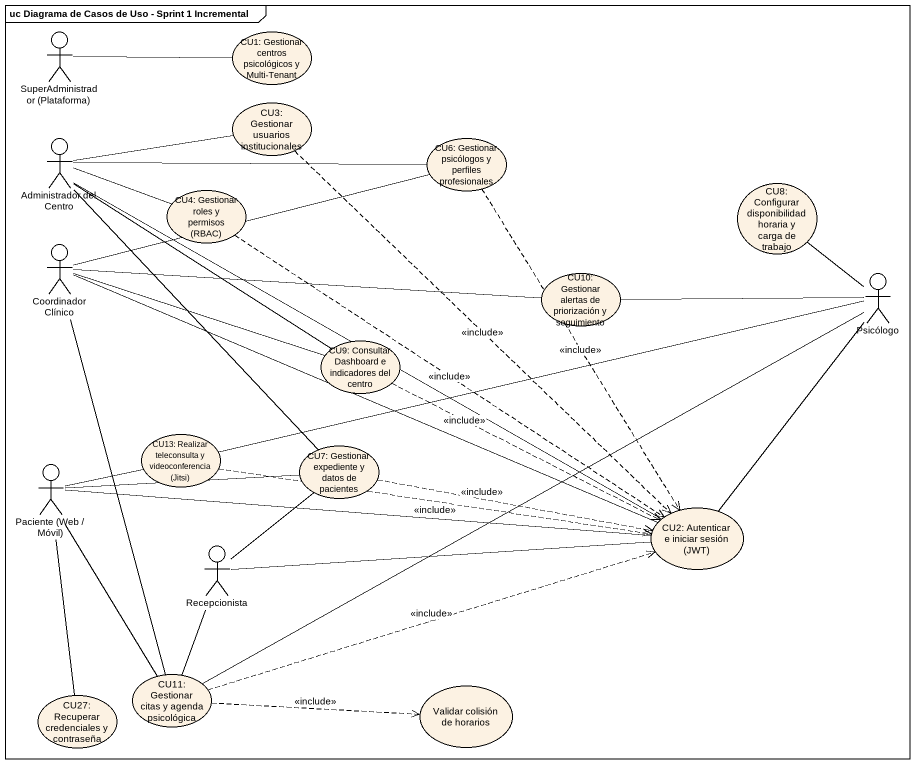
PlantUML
@startuml
mainframe uc Diagrama de Casos de Uso - Sprint 1 Incremental
actor "SuperAdministrador (Plataforma)" as SuperAdministrador
usecase "CU1: Gestionar centros psicológicos y Multi-Tenant" as CU1_Gestionar_centros
usecase "CU3: Gestionar usuarios institucionales" as CU3_Gestionar_usuarios
actor "Administrador del Centro" as Administrador_del_Centro
usecase "CU6: Gestionar psicólogos y perfiles profesionales" as CU6_Gestionar_psicólogos_y
usecase "CU4: Gestionar roles y permisos (RBAC)" as CU4_Gestionar_roles_y
usecase "CU8: Configurar disponibilidad horaria y carga de trabajo" as CU8_Configurar
actor "Coordinador Clínico" as Coordinador_Clínico
usecase "CU10: Gestionar alertas de priorización y seguimiento" as CU10_Gestionar_alertas_de
actor Psicólogo
usecase "CU9: Consultar Dashboard e indicadores del centro" as CU9_Consultar_Dashboard_e
usecase "CU13: Realizar teleconsulta y videoconferencia (Jitsi)" as CU13_Realizar_teleconsulta
usecase "CU7: Gestionar expediente y datos de pacientes" as CU7_Gestionar_expediente_y
actor "Paciente (Web / Móvil)" as Paciente_Web_Móvil
usecase "CU2: Autenticar e iniciar sesión (JWT)" as CU2_Autenticar_e_iniciar
actor Recepcionista
usecase "CU11: Gestionar citas y agenda psicológica" as CU11_Gestionar_citas_y
usecase "Validar colisión de horarios" as Validar_colisión_de_horarios
usecase "CU27: Recuperar credenciales y contraseña" as CU27_Recuperar_credenciales
SuperAdministrador -right- CU1_Gestionar_centros
CU3_Gestionar_usuarios ..> CU2_Autenticar_e_iniciar : <<include>>
Administrador_del_Centro -right- CU3_Gestionar_usuarios
Administrador_del_Centro -right- CU6_Gestionar_psicólogos_y
Administrador_del_Centro -right- CU4_Gestionar_roles_y
Administrador_del_Centro -- CU9_Consultar_Dashboard_e
Administrador_del_Centro -- CU7_Gestionar_expediente_y
Administrador_del_Centro -right- CU2_Autenticar_e_iniciar
CU6_Gestionar_psicólogos_y ..> CU2_Autenticar_e_iniciar : <<include>>
CU4_Gestionar_roles_y ..> CU2_Autenticar_e_iniciar : <<include>>
Coordinador_Clínico -right- CU6_Gestionar_psicólogos_y
Coordinador_Clínico -right- CU10_Gestionar_alertas_de
Coordinador_Clínico -right- CU9_Consultar_Dashboard_e
Coordinador_Clínico -right- CU2_Autenticar_e_iniciar
Coordinador_Clínico -- CU11_Gestionar_citas_y
Psicólogo -up- CU8_Configurar
Psicólogo -left- CU10_Gestionar_alertas_de
Psicólogo -left- CU13_Realizar_teleconsulta
Psicólogo -- CU2_Autenticar_e_iniciar
Psicólogo -left- CU11_Gestionar_citas_y
CU9_Consultar_Dashboard_e .right.> CU2_Autenticar_e_iniciar : <<include>>
CU13_Realizar_teleconsulta .right.> CU2_Autenticar_e_iniciar : <<include>>
CU7_Gestionar_expediente_y .right.> CU2_Autenticar_e_iniciar : <<include>>
Paciente_Web_Móvil -right- CU13_Realizar_teleconsulta
Paciente_Web_Móvil -right- CU7_Gestionar_expediente_y
Paciente_Web_Móvil -right- CU2_Autenticar_e_iniciar
Paciente_Web_Móvil -- CU11_Gestionar_citas_y
Paciente_Web_Móvil -- CU27_Recuperar_credenciales
Recepcionista -up- CU7_Gestionar_expediente_y
Recepcionista -right- CU2_Autenticar_e_iniciar
Recepcionista -- CU11_Gestionar_citas_y
CU11_Gestionar_citas_y .right.> CU2_Autenticar_e_iniciar : <<include>>
CU11_Gestionar_citas_y .right.> Validar_colisión_de_horarios : <<include>>
@enduml
